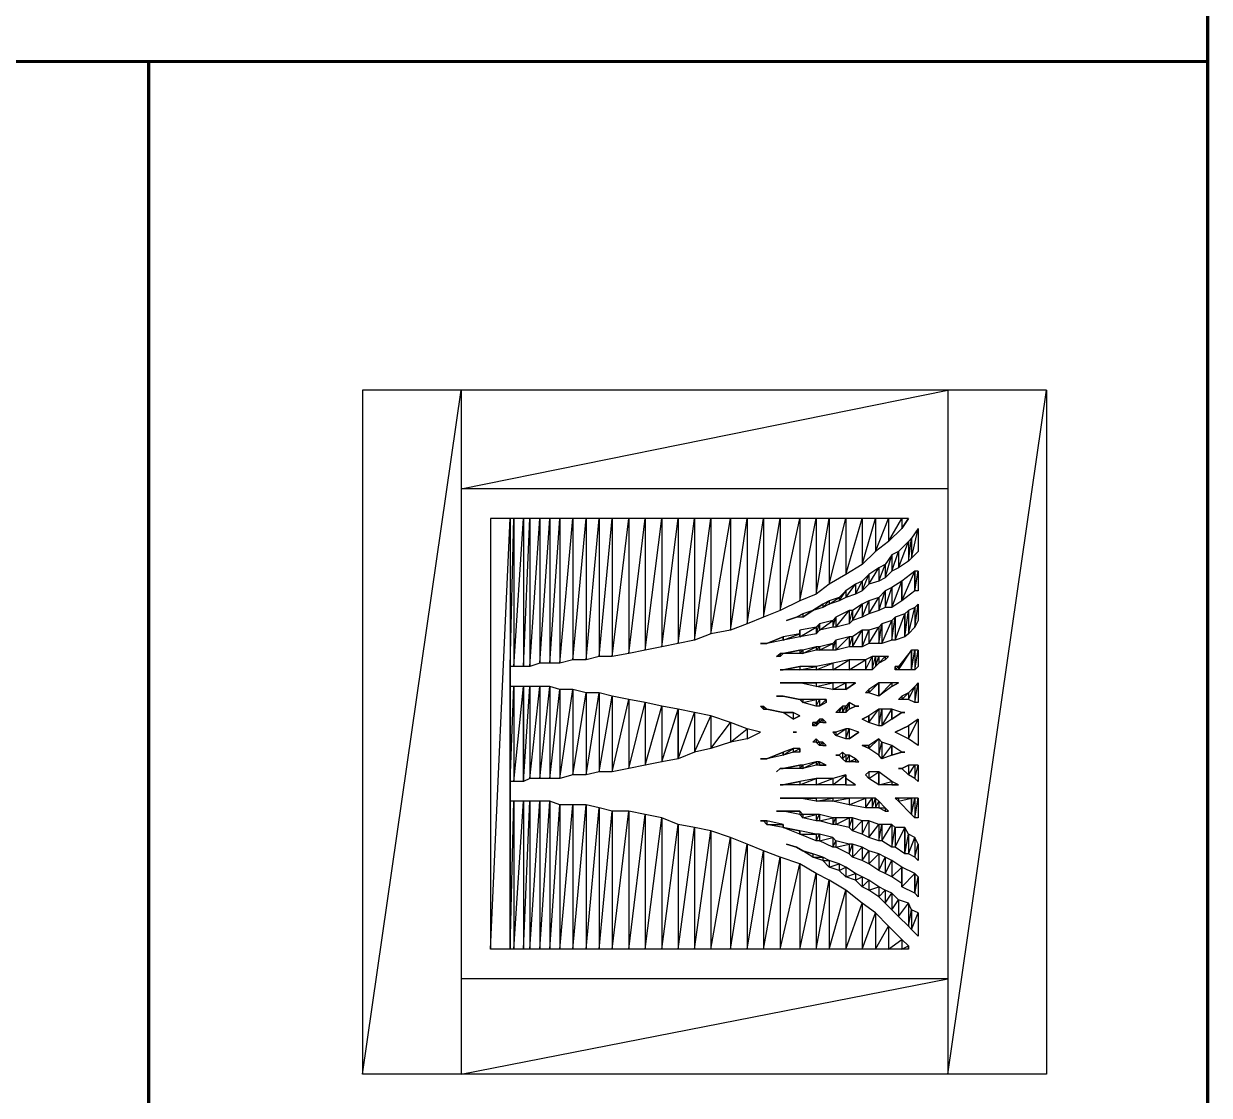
# Model space of a CAD drawing. Extents: x 0.1 to 11.6, y 0.2 to 16.4.
# Drawn here: x 0.9675 to 1.2679, y 2.178 to 2.4496 of the extents above; entities that cross this region are included whole.
import ezdxf

# ---------------------------------------------------------------- set-up
doc = ezdxf.new("R2010")
doc.units = 0
doc.header["$MEASUREMENT"] = 0

msp = doc.modelspace()

# ---------------------------------------------------------------- linework, layer by layer
at = {"color": 0, "const_width": 0.000833}
for points in [[(1.26752, 11.3108), (1.26752, 0.54834)], [(0.396647, 2.44), (1.26752, 2.44)], [(0.999186, 2.44), (0.999186, 0.54834)]]:
    msp.add_lwpolyline(points, dxfattribs=at)
at = {"color": 22}
for points in [[(1.07834, 2.35667), (1.05333, 2.35667), (1.05333, 2.18332)], [(1.07834, 2.35667), (1.07834, 2.18332), (1.05333, 2.18332)], [(1.20166, 2.35667), (1.07834, 2.35667), (1.07834, 2.33165)], [(1.20166, 2.35667), (1.20166, 2.33165), (1.07834, 2.33165)], [(1.22667, 2.35667), (1.20166, 2.35667), (1.20166, 2.18332)], [(1.22667, 2.35667), (1.22667, 2.18332), (1.20166, 2.18332)], [(1.20166, 2.20747), (1.07834, 2.20747), (1.07834, 2.18332)], [(1.20166, 2.20747), (1.20166, 2.18332), (1.07834, 2.18332)]]:
    msp.add_lwpolyline(points, close=True, dxfattribs=at)
at = {"color": 0}
for points in [[(1.09082, 2.32417), (1.08583, 2.32417), (1.08583, 2.215)], [(1.09082, 2.32417), (1.09082, 2.215), (1.08583, 2.215)], [(1.09169, 2.32417), (1.09082, 2.32417), (1.09082, 2.28668)], [(1.09169, 2.32417), (1.09169, 2.28668), (1.09082, 2.28668)], [(1.09418, 2.32417), (1.09169, 2.32417), (1.09169, 2.28668)], [(1.09418, 2.32417), (1.09418, 2.28668), (1.09169, 2.28668)], [(1.09581, 2.32417), (1.09418, 2.32417), (1.09418, 2.28668)], [(1.09581, 2.32417), (1.09581, 2.28668), (1.09418, 2.28668)], [(1.09831, 2.32417), (1.09581, 2.32417), (1.09581, 2.28668)], [(1.09831, 2.32417), (1.09831, 2.28749), (1.09581, 2.28668)], [(1.10086, 2.32417), (1.09831, 2.32417), (1.09831, 2.28749)], [(1.10086, 2.32417), (1.10086, 2.28749), (1.09831, 2.28749)], [(1.10335, 2.32417), (1.10086, 2.32417), (1.10086, 2.28749)], [(1.10335, 2.32417), (1.10335, 2.28749), (1.10086, 2.28749)], [(1.10666, 2.32417), (1.10335, 2.32417), (1.10335, 2.28749)], [(1.10666, 2.32417), (1.10666, 2.28831), (1.10335, 2.28749)], [(1.11003, 2.32417), (1.10666, 2.32417), (1.10666, 2.28831)], [(1.11003, 2.32417), (1.11003, 2.28831), (1.10666, 2.28831)], [(1.11334, 2.32417), (1.11003, 2.32417), (1.11003, 2.28831)], [(1.11334, 2.32417), (1.11334, 2.28917), (1.11003, 2.28831)], [(1.11664, 2.32417), (1.11334, 2.32417), (1.11334, 2.28917)], [(1.11664, 2.32417), (1.11664, 2.28917), (1.11334, 2.28917)], [(1.12082, 2.32417), (1.11664, 2.32417), (1.11664, 2.28917)], [(1.12082, 2.32417), (1.12082, 2.28999), (1.11664, 2.28917)], [(1.125, 2.32417), (1.12082, 2.32417), (1.12082, 2.28999)], [(1.125, 2.32417), (1.125, 2.29081), (1.12082, 2.28999)], [(1.12918, 2.32417), (1.125, 2.32417), (1.125, 2.29081)], [(1.12918, 2.32417), (1.12918, 2.29167), (1.125, 2.29081)], [(1.13336, 2.32417), (1.12918, 2.32417), (1.12918, 2.29167)], [(1.13336, 2.32417), (1.13336, 2.29249), (1.12918, 2.29167)], [(1.13748, 2.32417), (1.13336, 2.32417), (1.13336, 2.29249)], [(1.13748, 2.32417), (1.13748, 2.29329), (1.13336, 2.29249)], [(1.14166, 2.32417), (1.13748, 2.32417), (1.13748, 2.29329)], [(1.14166, 2.32417), (1.14166, 2.29497), (1.13748, 2.29329)], [(1.14665, 2.32417), (1.14166, 2.32417), (1.14166, 2.29497)], [(1.14665, 2.32417), (1.14665, 2.29585), (1.14166, 2.29497)], [(1.15082, 2.32417), (1.14665, 2.32417), (1.14665, 2.29585)], [(1.15082, 2.32417), (1.15082, 2.29747), (1.14665, 2.29585)], [(1.155, 2.32417), (1.15082, 2.32417), (1.15082, 2.29747)], [(1.155, 2.32417), (1.155, 2.29915), (1.15082, 2.29747)], [(1.15918, 2.32417), (1.155, 2.32417), (1.155, 2.29915)], [(1.15918, 2.32417), (1.15918, 2.30083), (1.155, 2.29915)], [(1.16417, 2.32417), (1.15918, 2.32417), (1.15918, 2.30083)], [(1.16417, 2.32417), (1.16417, 2.30333), (1.15918, 2.30083)], [(1.16835, 2.32417), (1.16417, 2.32417), (1.16417, 2.30333)], [(1.16835, 2.32417), (1.16835, 2.30496), (1.16417, 2.30333)], [(1.17166, 2.32417), (1.16835, 2.32417), (1.16835, 2.30496)], [(1.17166, 2.32417), (1.17166, 2.30751), (1.16835, 2.30496)], [(1.17584, 2.32417), (1.17166, 2.32417), (1.17166, 2.30751)], [(1.17584, 2.32417), (1.17584, 2.31), (1.17166, 2.30751)], [(1.18001, 2.32417), (1.17584, 2.32417), (1.17584, 2.31)], [(1.18001, 2.32417), (1.18001, 2.3125), (1.17584, 2.31)], [(1.18332, 2.32417), (1.18001, 2.32417), (1.18001, 2.3125)], [(1.18332, 2.32417), (1.18332, 2.31581), (1.18001, 2.3125)], [(1.18669, 2.32417), (1.18332, 2.32417), (1.18332, 2.31581)], [(1.18669, 2.32417), (1.18669, 2.31831), (1.18332, 2.31581)], [(1.19, 2.32417), (1.18669, 2.32417), (1.18669, 2.31831)], [(1.19, 2.32417), (1.19, 2.32167), (1.18669, 2.31831)], [(1.19168, 2.32417), (1.19, 2.32417), (1.19, 2.32167)], [(1.19168, 2.32417), (1.19, 2.32167)], [(1.19168, 2.32417), (1.19168, 2.32417)], [(1.19249, 2.31917), (1.19168, 2.31831), (1.19168, 2.31332)], [(1.19249, 2.31917), (1.19249, 2.31413), (1.19168, 2.31332)], [(1.19417, 2.32167), (1.19249, 2.31917), (1.19249, 2.31413)], [(1.19417, 2.32167), (1.19417, 2.31581), (1.19249, 2.31413)], [(1.19168, 2.31831), (1.18918, 2.31581), (1.18918, 2.31164)], [(1.19168, 2.31831), (1.19168, 2.31332), (1.18918, 2.31164)], [(1.1875, 2.315), (1.18582, 2.3125), (1.18582, 2.30914)], [(1.1875, 2.315), (1.1875, 2.31082), (1.18582, 2.30914)], [(1.18918, 2.31581), (1.1875, 2.315), (1.1875, 2.31082)], [(1.18918, 2.31581), (1.18918, 2.31164), (1.1875, 2.31082)], [(1.18419, 2.31164), (1.18164, 2.31), (1.18164, 2.30751)], [(1.18419, 2.31164), (1.18419, 2.30832), (1.18164, 2.30751)], [(1.18582, 2.3125), (1.18419, 2.31164), (1.18419, 2.30832)], [(1.18582, 2.3125), (1.18582, 2.30914), (1.18419, 2.30832)], [(1.19336, 2.31082), (1.19, 2.30832), (1.19, 2.30333)], [(1.19336, 2.31082), (1.19336, 2.30583), (1.19, 2.30333)], [(1.19417, 2.31082), (1.19336, 2.31082), (1.19336, 2.30583)], [(1.19417, 2.31082), (1.19417, 2.30583), (1.19336, 2.30583)], [(1.19336, 2.31082), (1.19336, 2.30583)], [(1.19336, 2.31082), (1.19336, 2.30583)], [(1.17833, 2.30751), (1.17584, 2.30583), (1.17584, 2.30414)], [(1.17833, 2.30751), (1.17833, 2.30496), (1.17584, 2.30414)], [(1.18001, 2.30832), (1.17833, 2.30751), (1.17833, 2.30496)], [(1.18001, 2.30832), (1.18001, 2.30583), (1.17833, 2.30496)], [(1.18164, 2.31), (1.18001, 2.30832), (1.18001, 2.30583)], [(1.18164, 2.31), (1.18164, 2.30751), (1.18001, 2.30583)], [(1.19, 2.30832), (1.1875, 2.30664), (1.1875, 2.30165)], [(1.19, 2.30832), (1.19, 2.30333), (1.1875, 2.30165)], [(1.19, 2.30832), (1.19, 2.30333)], [(1.19, 2.30832), (1.19, 2.30333)], [(1.17584, 2.30583), (1.17415, 2.30414), (1.17415, 2.30333)], [(1.17584, 2.30583), (1.17584, 2.30414), (1.17415, 2.30333)], [(1.18582, 2.30583), (1.18419, 2.30414), (1.18419, 2.30083)], [(1.18582, 2.30583), (1.18582, 2.30165), (1.18419, 2.30083)], [(1.1875, 2.30664), (1.18582, 2.30583), (1.18582, 2.30165)], [(1.1875, 2.30664), (1.1875, 2.30165), (1.18582, 2.30165)], [(1.16998, 2.30246), (1.16748, 2.30083)], [(1.16998, 2.30246), (1.16998, 2.30165), (1.16748, 2.30083)], [(1.17166, 2.30333), (1.16998, 2.30246), (1.16998, 2.30165)], [(1.17166, 2.30333), (1.17166, 2.30246), (1.16998, 2.30165)], [(1.17415, 2.30414), (1.17166, 2.30333), (1.17166, 2.30246)], [(1.17415, 2.30414), (1.17415, 2.30333), (1.17166, 2.30246)], [(1.18001, 2.30246), (1.17752, 2.30083), (1.17752, 2.29833)], [(1.18001, 2.30246), (1.18001, 2.29915), (1.17752, 2.29833)], [(1.18164, 2.30333), (1.18001, 2.30246), (1.18001, 2.29915)], [(1.18164, 2.30333), (1.18164, 2.29997), (1.18001, 2.29915)], [(1.18419, 2.30414), (1.18164, 2.30333), (1.18164, 2.29997)], [(1.18419, 2.30414), (1.18419, 2.30083), (1.18164, 2.29997)], [(1.19336, 2.30165), (1.19168, 2.30083), (1.19168, 2.29497)], [(1.19336, 2.30165), (1.19336, 2.29665), (1.19168, 2.29497)], [(1.19417, 2.30246), (1.19336, 2.30165), (1.19336, 2.29665)], [(1.19417, 2.30246), (1.19417, 2.29833), (1.19336, 2.29665)], [(1.16336, 2.29915), (1.16081, 2.29833)], [(1.16336, 2.29915), (1.16081, 2.29833)], [(1.16081, 2.29833), (1.16081, 2.29833)], [(1.16081, 2.29833), (1.16081, 2.29833)], [(1.16498, 2.29997), (1.16336, 2.29915)], [(1.16498, 2.29997), (1.16498, 2.29915), (1.16336, 2.29915)], [(1.16748, 2.30083), (1.16498, 2.29997), (1.16498, 2.29915)], [(1.16748, 2.30083), (1.16498, 2.29915)], [(1.17253, 2.29833), (1.16916, 2.29747), (1.16916, 2.29585)], [(1.17253, 2.29833), (1.17253, 2.29665), (1.16916, 2.29585)], [(1.17334, 2.29915), (1.17253, 2.29833), (1.17253, 2.29665)], [(1.17334, 2.29915), (1.17334, 2.29665), (1.17253, 2.29665)], [(1.17665, 2.30083), (1.17334, 2.29915), (1.17334, 2.29665)], [(1.17665, 2.30083), (1.17665, 2.29747), (1.17334, 2.29665)], [(1.17752, 2.30083), (1.17665, 2.30083), (1.17665, 2.29747)], [(1.17752, 2.30083), (1.17752, 2.29833), (1.17665, 2.29747)], [(1.1875, 2.29833), (1.185, 2.29747), (1.185, 2.29249)], [(1.1875, 2.29833), (1.1875, 2.29329), (1.185, 2.29249)], [(1.18831, 2.29915), (1.1875, 2.29833), (1.1875, 2.29329)], [(1.18831, 2.29915), (1.18831, 2.29329), (1.1875, 2.29329)], [(1.19081, 2.29997), (1.18831, 2.29915), (1.18831, 2.29329)], [(1.19081, 2.29997), (1.19081, 2.29417), (1.18831, 2.29329)], [(1.19168, 2.30083), (1.19081, 2.29997), (1.19081, 2.29417)], [(1.19168, 2.30083), (1.19168, 2.29497), (1.19081, 2.29417)], [(1.19081, 2.29997), (1.19081, 2.29417)], [(1.19081, 2.29997), (1.19081, 2.29417)], [(1.16835, 2.29665), (1.16417, 2.29585), (1.16417, 2.29417)], [(1.16835, 2.29665), (1.16835, 2.29497), (1.16417, 2.29417)], [(1.16417, 2.29585), (1.16417, 2.29417)], [(1.16417, 2.29585), (1.16417, 2.29417)], [(1.16916, 2.29747), (1.16835, 2.29665), (1.16835, 2.29497)], [(1.16916, 2.29747), (1.16916, 2.29585), (1.16835, 2.29497)], [(1.18001, 2.29585), (1.17752, 2.29417), (1.17752, 2.29167)], [(1.18001, 2.29585), (1.18001, 2.29167), (1.17752, 2.29167)], [(1.18164, 2.29585), (1.18001, 2.29585), (1.18001, 2.29167)], [(1.18164, 2.29585), (1.18164, 2.29249), (1.18001, 2.29167)], [(1.18419, 2.29665), (1.18164, 2.29585), (1.18164, 2.29249)], [(1.18419, 2.29665), (1.18419, 2.29249), (1.18164, 2.29249)], [(1.185, 2.29747), (1.18419, 2.29665), (1.18419, 2.29249)], [(1.185, 2.29747), (1.185, 2.29249), (1.18419, 2.29249)], [(1.155, 2.29249), (1.15419, 2.29249)], [(1.155, 2.29249), (1.15419, 2.29249)], [(1.15582, 2.29249), (1.155, 2.29249)], [(1.15582, 2.29249), (1.155, 2.29249)], [(1.15999, 2.29417), (1.15582, 2.29249)], [(1.15999, 2.29417), (1.15999, 2.29329), (1.15582, 2.29249)], [(1.16417, 2.29497), (1.15999, 2.29417), (1.15999, 2.29329)], [(1.16417, 2.29497), (1.16417, 2.29417), (1.15999, 2.29329)], [(1.15999, 2.29417), (1.15999, 2.29329)], [(1.15999, 2.29417), (1.15999, 2.29329)], [(1.17253, 2.29249), (1.16916, 2.29167), (1.16916, 2.29081)], [(1.17253, 2.29249), (1.17253, 2.29081), (1.16916, 2.29081)], [(1.17334, 2.29329), (1.17253, 2.29249), (1.17253, 2.29081)], [(1.17334, 2.29329), (1.17334, 2.29081), (1.17253, 2.29081)], [(1.17665, 2.29417), (1.17334, 2.29329), (1.17334, 2.29081)], [(1.17665, 2.29417), (1.17665, 2.29167), (1.17334, 2.29081)], [(1.17752, 2.29417), (1.17665, 2.29417), (1.17665, 2.29167)], [(1.17752, 2.29417), (1.17752, 2.29167), (1.17665, 2.29167)], [(1.15918, 2.28999), (1.15918, 2.28917), (1.15831, 2.28917)], [(1.15999, 2.28999), (1.15918, 2.28999), (1.15918, 2.28917)], [(1.15999, 2.28999), (1.15918, 2.28917)], [(1.15918, 2.28999), (1.15918, 2.28917)], [(1.15918, 2.28999), (1.15918, 2.28917)], [(1.16417, 2.29081), (1.15999, 2.28999)], [(1.16417, 2.29081), (1.16417, 2.28999), (1.15999, 2.28999)], [(1.16498, 2.29081), (1.16417, 2.29081), (1.16417, 2.28999)], [(1.16498, 2.29081), (1.16498, 2.28999), (1.16417, 2.28999)], [(1.16835, 2.29167), (1.16498, 2.29081), (1.16498, 2.28999)], [(1.16835, 2.29167), (1.16835, 2.29081), (1.16498, 2.28999)], [(1.16916, 2.29167), (1.16835, 2.29167), (1.16835, 2.29081)], [(1.16916, 2.29167), (1.16916, 2.29081), (1.16835, 2.29081)], [(1.18251, 2.28917), (1.18083, 2.28831), (1.18083, 2.28581)], [(1.18251, 2.28917), (1.18251, 2.28581), (1.18083, 2.28581)], [(1.18332, 2.28917), (1.18251, 2.28917), (1.18251, 2.28581)], [(1.18332, 2.28917), (1.18332, 2.28668), (1.18251, 2.28581)], [(1.18419, 2.28917), (1.18332, 2.28917), (1.18332, 2.28668)], [(1.18419, 2.28917), (1.18419, 2.28749), (1.18332, 2.28668)], [(1.18582, 2.28917), (1.18419, 2.28917), (1.18419, 2.28749)], [(1.18582, 2.28917), (1.18582, 2.28831), (1.18419, 2.28749)], [(1.18669, 2.28917), (1.18582, 2.28917), (1.18582, 2.28831)], [(1.19249, 2.29081), (1.18918, 2.28668), (1.18918, 2.28581)], [(1.19249, 2.29081), (1.19249, 2.28581), (1.18918, 2.28581)], [(1.19336, 2.29081), (1.19249, 2.29081), (1.19249, 2.28581)], [(1.19336, 2.29081), (1.19336, 2.28581), (1.19249, 2.28581)], [(1.19249, 2.29081), (1.19249, 2.28581)], [(1.19249, 2.29081), (1.19249, 2.28581)], [(1.19417, 2.29081), (1.19336, 2.29081), (1.19336, 2.28581)], [(1.19417, 2.29081), (1.19417, 2.28668), (1.19336, 2.28581)], [(1.09082, 2.28668), (1.09082, 2.28668)], [(1.09082, 2.28581), (1.09082, 2.28668), (1.09082, 2.2825)], [(1.16417, 2.28668), (1.15999, 2.28581)], [(1.16417, 2.28668), (1.16417, 2.28581), (1.15999, 2.28581)], [(1.16835, 2.28668), (1.16417, 2.28668), (1.16417, 2.28581)], [(1.16835, 2.28668), (1.16835, 2.28581), (1.16417, 2.28581)], [(1.17253, 2.28749), (1.16835, 2.28668), (1.16835, 2.28581)], [(1.17253, 2.28749), (1.17253, 2.28581), (1.16835, 2.28581)], [(1.17665, 2.28831), (1.17253, 2.28749), (1.17253, 2.28581)], [(1.17665, 2.28831), (1.17665, 2.28581), (1.17253, 2.28581)], [(1.18083, 2.28831), (1.17665, 2.28831), (1.17665, 2.28581)], [(1.18083, 2.28831), (1.18083, 2.28581), (1.17665, 2.28581)], [(1.18831, 2.28668), (1.18831, 2.28581)], [(1.18918, 2.28668), (1.18831, 2.28668), (1.18831, 2.28581)], [(1.18918, 2.28668), (1.18918, 2.28581), (1.18831, 2.28581)], [(1.09082, 2.285), (1.09082, 2.28581), (1.09082, 2.2825)], [(1.09082, 2.28581), (1.09082, 2.2825)], [(1.09082, 2.285), (1.09082, 2.2825)], [(1.15918, 2.28581), (1.15918, 2.28581)], [(1.15999, 2.28581), (1.15918, 2.28581)], [(1.15999, 2.28581), (1.15918, 2.28581)], [(1.09082, 2.2825), (1.09082, 2.28162)], [(1.09082, 2.2825), (1.09082, 2.28162)], [(1.09169, 2.28162), (1.09082, 2.28162), (1.09082, 2.25749)], [(1.09169, 2.28162), (1.09169, 2.25749), (1.09082, 2.25749)], [(1.09082, 2.28162), (1.09082, 2.25749)], [(1.09082, 2.28162), (1.09082, 2.25749)], [(1.09418, 2.28162), (1.09169, 2.28162), (1.09169, 2.25749)], [(1.09418, 2.28162), (1.09418, 2.25749), (1.09169, 2.25749)], [(1.09581, 2.28162), (1.09418, 2.28162), (1.09418, 2.25749)], [(1.09581, 2.28162), (1.09581, 2.25831), (1.09418, 2.25749)], [(1.09418, 2.28162), (1.09418, 2.25749)], [(1.09418, 2.28162), (1.09418, 2.25749)], [(1.09831, 2.28162), (1.09581, 2.28162), (1.09581, 2.25831)], [(1.09831, 2.28162), (1.09831, 2.25831), (1.09581, 2.25831)], [(1.10086, 2.28162), (1.09831, 2.28162), (1.09831, 2.25831)], [(1.10086, 2.28162), (1.10086, 2.25831), (1.09831, 2.25831)], [(1.10335, 2.28082), (1.10086, 2.28162), (1.10086, 2.25831)], [(1.10335, 2.28082), (1.10335, 2.25831), (1.10086, 2.25831)], [(1.10666, 2.28082), (1.10335, 2.28082), (1.10335, 2.25831)], [(1.10666, 2.28082), (1.10666, 2.25917), (1.10335, 2.25831)], [(1.11003, 2.28), (1.10666, 2.28082), (1.10666, 2.25917)], [(1.15918, 2.2825), (1.15918, 2.2825)], [(1.15999, 2.2825), (1.15918, 2.2825)], [(1.15999, 2.2825), (1.15918, 2.2825)], [(1.16417, 2.2825), (1.15999, 2.2825)], [(1.16417, 2.2825), (1.15999, 2.2825)], [(1.16835, 2.2825), (1.16417, 2.2825)], [(1.16835, 2.2825), (1.16835, 2.28162), (1.16417, 2.2825)], [(1.17253, 2.2825), (1.16835, 2.2825), (1.16835, 2.28162)], [(1.17253, 2.2825), (1.17253, 2.28082), (1.16835, 2.28162)], [(1.17584, 2.2825), (1.17253, 2.2825), (1.17253, 2.28082)], [(1.17584, 2.2825), (1.17584, 2.28082), (1.17253, 2.28082)], [(1.17833, 2.2825), (1.17584, 2.2825), (1.17584, 2.28082)], [(1.17833, 2.2825), (1.17584, 2.28082)], [(1.17584, 2.2825), (1.17584, 2.28082)], [(1.17584, 2.2825), (1.17584, 2.28082)], [(1.17833, 2.2825), (1.17833, 2.2825)], [(1.18164, 2.28082), (1.18164, 2.28), (1.18083, 2.28)], [(1.18419, 2.2825), (1.18164, 2.28082), (1.18164, 2.28)], [(1.18419, 2.2825), (1.18419, 2.27914), (1.18164, 2.28)], [(1.18164, 2.28082), (1.18164, 2.28)], [(1.18164, 2.28082), (1.18164, 2.28)], [(1.1875, 2.2825), (1.18419, 2.2825), (1.18419, 2.27914)], [(1.1875, 2.2825), (1.1875, 2.28162), (1.18419, 2.27914)], [(1.18419, 2.2825), (1.18419, 2.27914)], [(1.18419, 2.2825), (1.18419, 2.27914)], [(1.18918, 2.2825), (1.1875, 2.2825), (1.1875, 2.28162)], [(1.18918, 2.2825), (1.1875, 2.28162)], [(1.19336, 2.28162), (1.19168, 2.28), (1.19168, 2.27832)], [(1.19336, 2.28162), (1.19336, 2.2775), (1.19168, 2.27832)], [(1.19417, 2.2825), (1.19336, 2.28162), (1.19336, 2.2775)], [(1.19417, 2.2825), (1.19417, 2.2775), (1.19336, 2.2775)], [(1.11003, 2.28), (1.11003, 2.25917), (1.10666, 2.25917)], [(1.11334, 2.28), (1.11003, 2.28), (1.11003, 2.25917)], [(1.11334, 2.28), (1.11334, 2.25999), (1.11003, 2.25917)], [(1.11664, 2.27914), (1.11334, 2.28), (1.11334, 2.25999)], [(1.11664, 2.27914), (1.11664, 2.25999), (1.11334, 2.25999)], [(1.12082, 2.27832), (1.11664, 2.27914), (1.11664, 2.25999)], [(1.12082, 2.27832), (1.12082, 2.26079), (1.11664, 2.25999)], [(1.125, 2.2775), (1.12082, 2.27832), (1.12082, 2.26079)], [(1.125, 2.2775), (1.125, 2.26167), (1.12082, 2.26079)], [(1.12918, 2.27664), (1.125, 2.2775), (1.125, 2.26167)], [(1.15918, 2.27914), (1.15831, 2.27914)], [(1.15999, 2.27914), (1.15918, 2.27914)], [(1.15999, 2.27914), (1.15918, 2.27914)], [(1.15918, 2.27914), (1.15918, 2.27914)], [(1.15918, 2.27914), (1.15918, 2.27914)], [(1.16417, 2.27832), (1.15999, 2.27914)], [(1.16417, 2.27832), (1.15999, 2.27914)], [(1.16498, 2.27832), (1.16417, 2.27832)], [(1.16498, 2.27832), (1.16498, 2.2775), (1.16417, 2.27832)], [(1.16835, 2.27832), (1.16498, 2.27832), (1.16498, 2.2775)], [(1.16835, 2.27832), (1.16835, 2.27664), (1.16498, 2.2775)], [(1.16916, 2.27832), (1.16835, 2.27832), (1.16835, 2.27664)], [(1.16916, 2.27832), (1.16916, 2.27664), (1.16835, 2.27664)], [(1.17084, 2.27832), (1.16916, 2.27832), (1.16916, 2.27664)], [(1.17084, 2.27832), (1.17084, 2.2775), (1.16916, 2.27664)], [(1.17084, 2.2775), (1.17084, 2.27832)], [(1.17665, 2.2775), (1.17584, 2.27664), (1.17584, 2.27501)], [(1.17665, 2.2775), (1.17665, 2.27582), (1.17584, 2.27501)], [(1.17833, 2.27664), (1.17665, 2.2775), (1.17665, 2.27582)], [(1.19, 2.27914), (1.19, 2.27832), (1.18918, 2.27832)], [(1.19168, 2.28), (1.19, 2.27914), (1.19, 2.27832)], [(1.19168, 2.28), (1.19168, 2.27832), (1.19, 2.27832)], [(1.12918, 2.27664), (1.12918, 2.26247), (1.125, 2.26167)], [(1.13336, 2.27582), (1.12918, 2.27664), (1.12918, 2.26247)], [(1.13336, 2.27582), (1.13336, 2.26329), (1.12918, 2.26247)], [(1.13748, 2.27501), (1.13336, 2.27582), (1.13336, 2.26329)], [(1.13336, 2.27582), (1.13336, 2.26329)], [(1.13336, 2.27582), (1.13336, 2.26329)], [(1.13748, 2.27501), (1.13748, 2.26497), (1.13336, 2.26329)], [(1.14166, 2.27414), (1.13748, 2.27501), (1.13748, 2.26497)], [(1.14166, 2.27414), (1.14166, 2.26585), (1.13748, 2.26497)], [(1.14665, 2.27246), (1.14166, 2.27414), (1.14166, 2.26585)], [(1.155, 2.27664), (1.155, 2.27582), (1.15419, 2.27664)], [(1.15582, 2.27582), (1.155, 2.27664), (1.155, 2.27582)], [(1.155, 2.27664), (1.155, 2.27582)], [(1.155, 2.27664), (1.155, 2.27582)], [(1.15582, 2.27582), (1.155, 2.27582)], [(1.15999, 2.27501), (1.15582, 2.27582)], [(1.15999, 2.27501), (1.15582, 2.27582)], [(1.16249, 2.27501), (1.15999, 2.27501)], [(1.16249, 2.27501), (1.16249, 2.27333), (1.15999, 2.27501)], [(1.15999, 2.27501), (1.15999, 2.27501)], [(1.15999, 2.27501), (1.15999, 2.27501)], [(1.16417, 2.27414), (1.16249, 2.27501), (1.16249, 2.27333)], [(1.16417, 2.27414), (1.16249, 2.27333)], [(1.16417, 2.27414), (1.16417, 2.27414)], [(1.16417, 2.27414), (1.16417, 2.27414)], [(1.16417, 2.27414), (1.16417, 2.27414)], [(1.16417, 2.27414), (1.16417, 2.27414)], [(1.16417, 2.27414), (1.16417, 2.27414)], [(1.17415, 2.27582), (1.17415, 2.27501), (1.17334, 2.27501)], [(1.17502, 2.27664), (1.17415, 2.27582), (1.17415, 2.27501)], [(1.17502, 2.27664), (1.17502, 2.27501), (1.17415, 2.27501)], [(1.17584, 2.27664), (1.17502, 2.27664), (1.17502, 2.27501)], [(1.17584, 2.27664), (1.17584, 2.27501), (1.17502, 2.27501)], [(1.17833, 2.27664), (1.17665, 2.27582)], [(1.17914, 2.27664), (1.17833, 2.27664)], [(1.18164, 2.27414), (1.18001, 2.27333)], [(1.18164, 2.27414), (1.18164, 2.27246), (1.18001, 2.27333)], [(1.18419, 2.27582), (1.18164, 2.27414), (1.18164, 2.27246)], [(1.18419, 2.27582), (1.18419, 2.27165), (1.18164, 2.27246)], [(1.18164, 2.27414), (1.18164, 2.27246)], [(1.18164, 2.27414), (1.18164, 2.27246)], [(1.185, 2.27582), (1.18419, 2.27582), (1.18419, 2.27165)], [(1.185, 2.27582), (1.185, 2.27165), (1.18419, 2.27165)], [(1.1875, 2.27582), (1.185, 2.27582), (1.185, 2.27165)], [(1.1875, 2.27582), (1.1875, 2.27333), (1.185, 2.27165)], [(1.19, 2.27501), (1.1875, 2.27582), (1.1875, 2.27333)], [(1.1875, 2.27582), (1.1875, 2.27333)], [(1.1875, 2.27582), (1.1875, 2.27333)], [(1.19, 2.27501), (1.1875, 2.27333)], [(1.19081, 2.27501), (1.19, 2.27501)], [(1.14665, 2.27246), (1.14665, 2.26747), (1.14166, 2.26585)], [(1.15082, 2.27083), (1.14665, 2.27246), (1.14665, 2.26747)], [(1.16748, 2.27246), (1.16748, 2.27165)], [(1.16835, 2.27246), (1.16748, 2.27246), (1.16748, 2.27165)], [(1.16835, 2.27246), (1.16835, 2.27165), (1.16748, 2.27165)], [(1.16916, 2.27333), (1.16835, 2.27246), (1.16835, 2.27165)], [(1.16916, 2.27333), (1.16916, 2.27246), (1.16835, 2.27165)], [(1.16998, 2.27333), (1.16916, 2.27333), (1.16916, 2.27246)], [(1.16998, 2.27333), (1.16998, 2.27246), (1.16916, 2.27246)], [(1.17084, 2.27246), (1.16998, 2.27333), (1.16998, 2.27246)], [(1.18001, 2.27333), (1.18001, 2.27333)], [(1.19168, 2.27165), (1.18831, 2.26997)], [(1.19168, 2.27165), (1.19168, 2.26833), (1.18831, 2.26997)], [(1.19417, 2.27333), (1.19168, 2.27165), (1.19168, 2.26833)], [(1.19417, 2.27333), (1.19417, 2.26665), (1.19168, 2.26833)], [(1.15082, 2.27083), (1.15082, 2.26833), (1.14665, 2.26747)], [(1.15419, 2.26997), (1.15082, 2.27083), (1.15082, 2.26833)], [(1.16249, 2.26997), (1.16249, 2.26997)], [(1.16336, 2.26997), (1.16249, 2.26997)], [(1.16336, 2.26997), (1.16249, 2.26997)], [(1.16336, 2.26997), (1.16336, 2.26997)], [(1.16336, 2.26997), (1.16336, 2.26997)], [(1.16336, 2.26997), (1.16336, 2.26997)], [(1.16835, 2.26833), (1.16748, 2.26747)], [(1.16835, 2.26833), (1.16835, 2.26747), (1.16748, 2.26747)], [(1.16916, 2.26747), (1.16835, 2.26833), (1.16835, 2.26747)], [(1.17253, 2.26997), (1.17253, 2.26997)], [(1.17334, 2.26997), (1.17253, 2.26997)], [(1.17334, 2.26997), (1.17334, 2.26915), (1.17253, 2.26997)], [(1.17584, 2.27083), (1.17334, 2.26997), (1.17334, 2.26915)], [(1.17584, 2.27083), (1.17584, 2.26833), (1.17334, 2.26915)], [(1.17665, 2.27083), (1.17584, 2.27083), (1.17584, 2.26833)], [(1.17665, 2.27083), (1.17665, 2.26833), (1.17584, 2.26833)], [(1.17914, 2.26997), (1.17665, 2.27083), (1.17665, 2.26833)], [(1.17914, 2.26997), (1.17665, 2.26833)], [(1.17914, 2.26997), (1.17914, 2.26997)], [(1.18419, 2.26833), (1.18164, 2.26665), (1.18164, 2.26585)], [(1.18419, 2.26833), (1.18419, 2.26417), (1.18164, 2.26585)], [(1.185, 2.26747), (1.18419, 2.26833), (1.18419, 2.26417)], [(1.18831, 2.26997), (1.18831, 2.26997)], [(1.16249, 2.26585), (1.15999, 2.26497), (1.15999, 2.26417)], [(1.16249, 2.26585), (1.16249, 2.26497), (1.15999, 2.26417)], [(1.16417, 2.26585), (1.16249, 2.26585), (1.16249, 2.26497)], [(1.16417, 2.26585), (1.16417, 2.26497), (1.16249, 2.26497)], [(1.16417, 2.26497), (1.16417, 2.26585)], [(1.16417, 2.26585), (1.16417, 2.26497)], [(1.16417, 2.26585), (1.16417, 2.26497)], [(1.16748, 2.26747), (1.16748, 2.26747)], [(1.16916, 2.26747), (1.16916, 2.26665), (1.16835, 2.26747)], [(1.16998, 2.26747), (1.16916, 2.26747), (1.16916, 2.26665)], [(1.16998, 2.26747), (1.16998, 2.26665), (1.16916, 2.26665)], [(1.17084, 2.26665), (1.16998, 2.26747), (1.16998, 2.26665)], [(1.18001, 2.26665), (1.18001, 2.26665)], [(1.18164, 2.26665), (1.18001, 2.26665)], [(1.18164, 2.26665), (1.18164, 2.26585), (1.18001, 2.26665)], [(1.18164, 2.26665), (1.18164, 2.26585)], [(1.18164, 2.26665), (1.18164, 2.26585)], [(1.185, 2.26747), (1.185, 2.26329), (1.18419, 2.26417)], [(1.1875, 2.26665), (1.185, 2.26747), (1.185, 2.26329)], [(1.1875, 2.26665), (1.1875, 2.26417), (1.185, 2.26329)], [(1.19, 2.26497), (1.1875, 2.26665), (1.1875, 2.26417)], [(1.1875, 2.26665), (1.1875, 2.26417)], [(1.1875, 2.26665), (1.1875, 2.26417)], [(1.155, 2.26329), (1.15419, 2.26329)], [(1.155, 2.26329), (1.15419, 2.26329)], [(1.15582, 2.26329), (1.155, 2.26329)], [(1.15582, 2.26329), (1.155, 2.26329)], [(1.15999, 2.26497), (1.15582, 2.26329)], [(1.15999, 2.26497), (1.15999, 2.26417), (1.15582, 2.26329)], [(1.15999, 2.26497), (1.15999, 2.26417)], [(1.15999, 2.26497), (1.15999, 2.26417)], [(1.16417, 2.26497), (1.16417, 2.26497)], [(1.16417, 2.26497), (1.16417, 2.26497)], [(1.16835, 2.26247), (1.16498, 2.26167), (1.16498, 2.26079)], [(1.16835, 2.26247), (1.16835, 2.26167), (1.16498, 2.26079)], [(1.16916, 2.26247), (1.16835, 2.26247), (1.16835, 2.26167)], [(1.16916, 2.26247), (1.16916, 2.26167), (1.16835, 2.26167)], [(1.17084, 2.26167), (1.16916, 2.26247), (1.16916, 2.26167)], [(1.17415, 2.26417), (1.17334, 2.26417)], [(1.17502, 2.26497), (1.17415, 2.26417)], [(1.17502, 2.26497), (1.17502, 2.26329), (1.17415, 2.26417)], [(1.17584, 2.26417), (1.17502, 2.26497), (1.17502, 2.26329)], [(1.17584, 2.26417), (1.17584, 2.26247), (1.17502, 2.26329)], [(1.17665, 2.26417), (1.17584, 2.26417), (1.17584, 2.26247)], [(1.17665, 2.26417), (1.17665, 2.26247), (1.17584, 2.26247)], [(1.17833, 2.26329), (1.17665, 2.26417), (1.17665, 2.26247)], [(1.17833, 2.26329), (1.17833, 2.26247), (1.17665, 2.26247)], [(1.17914, 2.26247), (1.17833, 2.26335), (1.17833, 2.26247)], [(1.19, 2.26497), (1.1875, 2.26417)], [(1.19081, 2.26497), (1.19, 2.26497)], [(1.15918, 2.26079), (1.15831, 2.25999)], [(1.15999, 2.26079), (1.15918, 2.26079)], [(1.15999, 2.26079), (1.15918, 2.26079)], [(1.15918, 2.26079), (1.15918, 2.26079)], [(1.15918, 2.26079), (1.15918, 2.26079)], [(1.16417, 2.26167), (1.15999, 2.26079)], [(1.16417, 2.26167), (1.16417, 2.26079), (1.15999, 2.26079)], [(1.16498, 2.26167), (1.16417, 2.26167), (1.16417, 2.26079)], [(1.16498, 2.26167), (1.16498, 2.26079), (1.16417, 2.26079)], [(1.17084, 2.26167), (1.16916, 2.26167)], [(1.17084, 2.26167), (1.17084, 2.26167)], [(1.17584, 2.25917), (1.17253, 2.25831), (1.17253, 2.25667)], [(1.17584, 2.25917), (1.17584, 2.25667), (1.17253, 2.25667)], [(1.17584, 2.25831), (1.17584, 2.25917), (1.17584, 2.25667)], [(1.18164, 2.25999), (1.18083, 2.25917)], [(1.18164, 2.25999), (1.18164, 2.25831), (1.18083, 2.25917)], [(1.18419, 2.25999), (1.18164, 2.25999), (1.18164, 2.25831)], [(1.18419, 2.25999), (1.18419, 2.25667), (1.18164, 2.25831)], [(1.1875, 2.25749), (1.18419, 2.25999), (1.18419, 2.25667)], [(1.18419, 2.25999), (1.18419, 2.25667)], [(1.18419, 2.25999), (1.18419, 2.25667)], [(1.19, 2.26079), (1.18918, 2.26079)], [(1.19, 2.26079), (1.18918, 2.26079)], [(1.19168, 2.26167), (1.19, 2.26079)], [(1.19168, 2.26167), (1.19168, 2.25917), (1.19, 2.26079)], [(1.19336, 2.26167), (1.19168, 2.26167), (1.19168, 2.25917)], [(1.19336, 2.26167), (1.19336, 2.25831), (1.19168, 2.25917)], [(1.19417, 2.26167), (1.19336, 2.26167), (1.19336, 2.25831)], [(1.19417, 2.26167), (1.19417, 2.25749), (1.19336, 2.25831)], [(1.09082, 2.25581), (1.09082, 2.25749), (1.09082, 2.25331)], [(1.09082, 2.25749), (1.09082, 2.25749)], [(1.09082, 2.25749), (1.09082, 2.25749)], [(1.15999, 2.25667), (1.15918, 2.25667)], [(1.16417, 2.25749), (1.15999, 2.25667)], [(1.16417, 2.25749), (1.16417, 2.25667), (1.15999, 2.25667)], [(1.16835, 2.25831), (1.16417, 2.25749), (1.16417, 2.25667)], [(1.16835, 2.25831), (1.16835, 2.25667), (1.16417, 2.25667)], [(1.17253, 2.25831), (1.16835, 2.25831), (1.16835, 2.25667)], [(1.17253, 2.25831), (1.17253, 2.25667), (1.16835, 2.25667)], [(1.17833, 2.25667), (1.17584, 2.25831), (1.17584, 2.25667)], [(1.17584, 2.25831), (1.17584, 2.25667)], [(1.1875, 2.25749), (1.1875, 2.25667), (1.18419, 2.25667)], [(1.18918, 2.25667), (1.1875, 2.25749), (1.1875, 2.25667)], [(1.18918, 2.25667), (1.1875, 2.25667)], [(1.09082, 2.25581), (1.09082, 2.25331)], [(1.09082, 2.25331), (1.09082, 2.2525)], [(1.15918, 2.25331), (1.15918, 2.25331)], [(1.15999, 2.25331), (1.15918, 2.25331)], [(1.15999, 2.25331), (1.15918, 2.25331)], [(1.16417, 2.25331), (1.15999, 2.25331)], [(1.16417, 2.25331), (1.15999, 2.25331)], [(1.16835, 2.25331), (1.16417, 2.25331)], [(1.16835, 2.25331), (1.16835, 2.2525), (1.16417, 2.25331)], [(1.17253, 2.25331), (1.16835, 2.25331), (1.16835, 2.2525)], [(1.17253, 2.25331), (1.17253, 2.2525), (1.16835, 2.2525)], [(1.17665, 2.25331), (1.17253, 2.25331), (1.17253, 2.2525)], [(1.17665, 2.25331), (1.17665, 2.25163), (1.17253, 2.2525)], [(1.18083, 2.25331), (1.17665, 2.25331), (1.17665, 2.25163)], [(1.18083, 2.25331), (1.18083, 2.25082), (1.17665, 2.25163)], [(1.18251, 2.25331), (1.18083, 2.25331), (1.18083, 2.25082)], [(1.18251, 2.25331), (1.18251, 2.25082), (1.18083, 2.25082)], [(1.18332, 2.25331), (1.18251, 2.25331), (1.18251, 2.25082)], [(1.18332, 2.25331), (1.18332, 2.25082), (1.18251, 2.25082)], [(1.18419, 2.2525), (1.18332, 2.25331), (1.18332, 2.25082)], [(1.18831, 2.25331), (1.18831, 2.25331)], [(1.18918, 2.25331), (1.18831, 2.25331)], [(1.18918, 2.25331), (1.18918, 2.2525), (1.18831, 2.25331)], [(1.19249, 2.25331), (1.18918, 2.25331), (1.18918, 2.2525)], [(1.19249, 2.25331), (1.19249, 2.24914), (1.18918, 2.2525)], [(1.19336, 2.25331), (1.19249, 2.25331), (1.19249, 2.24914)], [(1.19336, 2.25331), (1.19336, 2.24832), (1.19249, 2.24914)], [(1.19249, 2.25331), (1.19249, 2.24914)], [(1.19249, 2.25331), (1.19249, 2.24914)], [(1.19417, 2.25331), (1.19336, 2.25331), (1.19336, 2.24832)], [(1.19417, 2.25331), (1.19417, 2.24832), (1.19336, 2.24832)], [(1.09169, 2.2525), (1.09082, 2.2525), (1.09082, 2.215)], [(1.09169, 2.2525), (1.09169, 2.215), (1.09082, 2.215)], [(1.09082, 2.2525), (1.09082, 2.215)], [(1.09082, 2.2525), (1.09082, 2.215)], [(1.09418, 2.2525), (1.09169, 2.2525), (1.09169, 2.215)], [(1.09418, 2.2525), (1.09418, 2.215), (1.09169, 2.215)], [(1.09581, 2.2525), (1.09418, 2.2525), (1.09418, 2.215)], [(1.09581, 2.2525), (1.09581, 2.215), (1.09418, 2.215)], [(1.09831, 2.2525), (1.09581, 2.2525), (1.09581, 2.215)], [(1.09831, 2.2525), (1.09831, 2.215), (1.09581, 2.215)], [(1.10086, 2.2525), (1.09831, 2.2525), (1.09831, 2.215)], [(1.10086, 2.2525), (1.10086, 2.215), (1.09831, 2.215)], [(1.10335, 2.25163), (1.10086, 2.2525), (1.10086, 2.215)], [(1.10335, 2.25163), (1.10335, 2.215), (1.10086, 2.215)], [(1.10666, 2.25163), (1.10335, 2.25163), (1.10335, 2.215)], [(1.10666, 2.25163), (1.10666, 2.215), (1.10335, 2.215)], [(1.11003, 2.25163), (1.10666, 2.25163), (1.10666, 2.215)], [(1.11003, 2.25163), (1.11003, 2.215), (1.10666, 2.215)], [(1.11334, 2.25082), (1.11003, 2.25163), (1.11003, 2.215)], [(1.11334, 2.25082), (1.11334, 2.215), (1.11003, 2.215)], [(1.11664, 2.25), (1.11334, 2.25082), (1.11334, 2.215)], [(1.18419, 2.2525), (1.18419, 2.25082), (1.18332, 2.25082)], [(1.18582, 2.25082), (1.18419, 2.2525), (1.18419, 2.25082)], [(1.18582, 2.25082), (1.18582, 2.25), (1.18419, 2.25082)], [(1.18669, 2.25), (1.18582, 2.25082), (1.18582, 2.25)], [(1.11664, 2.25), (1.11664, 2.215), (1.11334, 2.215)], [(1.12082, 2.25), (1.11664, 2.25), (1.11664, 2.215)], [(1.12082, 2.25), (1.12082, 2.215), (1.11664, 2.215)], [(1.125, 2.24914), (1.12082, 2.25), (1.12082, 2.215)], [(1.125, 2.24914), (1.125, 2.215), (1.12082, 2.215)], [(1.12918, 2.24832), (1.125, 2.24914), (1.125, 2.215)], [(1.12918, 2.24832), (1.12918, 2.215), (1.125, 2.215)], [(1.13336, 2.24664), (1.12918, 2.24832), (1.12918, 2.215)], [(1.155, 2.2475), (1.15419, 2.2475)], [(1.155, 2.2475), (1.15419, 2.2475)], [(1.15582, 2.2475), (1.155, 2.2475)], [(1.15582, 2.2475), (1.15582, 2.24664), (1.155, 2.2475)], [(1.15999, 2.24664), (1.15582, 2.2475), (1.15582, 2.24664)], [(1.15918, 2.25), (1.15831, 2.25)], [(1.15999, 2.25), (1.15918, 2.25)], [(1.15999, 2.25), (1.15918, 2.25)], [(1.15918, 2.25), (1.15918, 2.25)], [(1.15918, 2.25), (1.15918, 2.25)], [(1.16417, 2.25), (1.15999, 2.25)], [(1.16417, 2.25), (1.16417, 2.24914), (1.15999, 2.25)], [(1.16498, 2.24914), (1.16417, 2.25), (1.16417, 2.24914)], [(1.16498, 2.24914), (1.16498, 2.24832), (1.16417, 2.24914)], [(1.16835, 2.24914), (1.16498, 2.24914), (1.16498, 2.24832)], [(1.16835, 2.24914), (1.16835, 2.2475), (1.16498, 2.24832)], [(1.16916, 2.24914), (1.16835, 2.24914), (1.16835, 2.2475)], [(1.16916, 2.24914), (1.16916, 2.2475), (1.16835, 2.2475)], [(1.17253, 2.24832), (1.16916, 2.24914), (1.16916, 2.2475)], [(1.17253, 2.24832), (1.17253, 2.24664), (1.16916, 2.2475)], [(1.17334, 2.24832), (1.17253, 2.24832), (1.17253, 2.24664)], [(1.17334, 2.24832), (1.17334, 2.24664), (1.17253, 2.24664)], [(1.17665, 2.24832), (1.17334, 2.24832), (1.17334, 2.24664)], [(1.17665, 2.24832), (1.17665, 2.24582), (1.17334, 2.24664)], [(1.17752, 2.24832), (1.17665, 2.24832), (1.17665, 2.24582)], [(1.17752, 2.24832), (1.17752, 2.24501), (1.17665, 2.24582)], [(1.18001, 2.2475), (1.17752, 2.24832), (1.17752, 2.24501)], [(1.18001, 2.2475), (1.18001, 2.24414), (1.17752, 2.24501)], [(1.18164, 2.2475), (1.18001, 2.2475), (1.18001, 2.24414)], [(1.18164, 2.2475), (1.18164, 2.24333), (1.18001, 2.24414)], [(1.18419, 2.24664), (1.18164, 2.2475), (1.18164, 2.24333)], [(1.13336, 2.24664), (1.13336, 2.215), (1.12918, 2.215)], [(1.13748, 2.24582), (1.13336, 2.24664), (1.13336, 2.215)], [(1.13748, 2.24582), (1.13748, 2.215), (1.13336, 2.215)], [(1.14166, 2.24501), (1.13748, 2.24582), (1.13748, 2.215)], [(1.14166, 2.24501), (1.14166, 2.215), (1.13748, 2.215)], [(1.14665, 2.24333), (1.14166, 2.24501), (1.14166, 2.215)], [(1.15999, 2.24664), (1.15999, 2.24582), (1.15582, 2.24664)], [(1.15999, 2.24582), (1.15999, 2.24664)], [(1.16417, 2.24501), (1.15999, 2.24582)], [(1.16417, 2.24501), (1.16417, 2.24414), (1.15999, 2.24582)], [(1.15999, 2.24582), (1.15999, 2.24582)], [(1.16835, 2.24414), (1.16417, 2.24501), (1.16417, 2.24414)], [(1.16417, 2.24501), (1.16417, 2.24414)], [(1.16417, 2.24501), (1.16417, 2.24414)], [(1.16835, 2.24414), (1.16835, 2.24246), (1.16417, 2.24414)], [(1.16916, 2.24414), (1.16835, 2.24414), (1.16835, 2.24246)], [(1.16916, 2.24414), (1.16916, 2.24246), (1.16835, 2.24246)], [(1.17253, 2.24333), (1.16916, 2.24414), (1.16916, 2.24246)], [(1.18419, 2.24664), (1.18419, 2.24246), (1.18164, 2.24333)], [(1.185, 2.24664), (1.18419, 2.24664), (1.18419, 2.24246)], [(1.185, 2.24664), (1.185, 2.24246), (1.18419, 2.24246)], [(1.1875, 2.24664), (1.185, 2.24664), (1.185, 2.24246)], [(1.1875, 2.24664), (1.1875, 2.24083), (1.185, 2.24246)], [(1.18831, 2.24582), (1.1875, 2.24664), (1.1875, 2.24083)], [(1.18831, 2.24582), (1.18831, 2.24083), (1.1875, 2.24083)], [(1.19081, 2.24582), (1.18831, 2.24582), (1.18831, 2.24083)], [(1.19081, 2.24582), (1.19081, 2.23915), (1.18831, 2.24083)], [(1.19168, 2.24414), (1.19081, 2.24582), (1.19081, 2.23915)], [(1.19081, 2.24582), (1.19081, 2.23915)], [(1.19081, 2.24582), (1.19081, 2.23915)], [(1.19168, 2.24414), (1.19168, 2.23915), (1.19081, 2.23915)], [(1.19336, 2.24333), (1.19168, 2.24414), (1.19168, 2.23915)], [(1.14665, 2.24333), (1.14665, 2.215), (1.14166, 2.215)], [(1.15082, 2.24164), (1.14665, 2.24333), (1.14665, 2.215)], [(1.15082, 2.24164), (1.15082, 2.215), (1.14665, 2.215)], [(1.155, 2.23996), (1.15082, 2.24164), (1.15082, 2.215)], [(1.16336, 2.24083), (1.16081, 2.24164)], [(1.16336, 2.24083), (1.16081, 2.24164)], [(1.16081, 2.24164), (1.16081, 2.24164)], [(1.17253, 2.24333), (1.17253, 2.24083), (1.16916, 2.24246)], [(1.17334, 2.24246), (1.17253, 2.24333), (1.17253, 2.24083)], [(1.17334, 2.24246), (1.17334, 2.24083), (1.17253, 2.24083)], [(1.17665, 2.24164), (1.17334, 2.24251), (1.17334, 2.24083)], [(1.17665, 2.24164), (1.17665, 2.23915), (1.17334, 2.24083)], [(1.17752, 2.24164), (1.17665, 2.24164), (1.17665, 2.23915)], [(1.17752, 2.24164), (1.17752, 2.23833), (1.17665, 2.23915)], [(1.18001, 2.24083), (1.17752, 2.24164), (1.17752, 2.23833)], [(1.19336, 2.24333), (1.19336, 2.23833), (1.19168, 2.23915)], [(1.19417, 2.24164), (1.19336, 2.24333), (1.19336, 2.23833)], [(1.19417, 2.24164), (1.19417, 2.23747), (1.19336, 2.23833)], [(1.155, 2.23996), (1.155, 2.215), (1.15082, 2.215)], [(1.15918, 2.23833), (1.155, 2.23996), (1.155, 2.215)], [(1.15918, 2.23833), (1.15918, 2.215), (1.155, 2.215)], [(1.16417, 2.23665), (1.15918, 2.23833), (1.15918, 2.215)], [(1.16498, 2.23996), (1.16336, 2.24083)], [(1.16498, 2.23996), (1.16336, 2.24083)], [(1.16748, 2.23915), (1.16498, 2.23996)], [(1.16748, 2.23915), (1.16748, 2.23833), (1.16498, 2.23996)], [(1.16998, 2.23833), (1.16748, 2.23915), (1.16748, 2.23833)], [(1.16998, 2.23833), (1.16998, 2.23747), (1.16748, 2.23833)], [(1.17166, 2.23747), (1.16998, 2.23833), (1.16998, 2.23747)], [(1.18001, 2.24083), (1.18001, 2.23747), (1.17752, 2.23833)], [(1.18164, 2.23996), (1.18001, 2.24083), (1.18001, 2.23747)], [(1.18164, 2.23996), (1.18164, 2.23665), (1.18001, 2.23747)], [(1.18419, 2.23915), (1.18164, 2.23996), (1.18164, 2.23665)], [(1.18419, 2.23915), (1.18419, 2.23497), (1.18164, 2.23665)], [(1.18582, 2.23833), (1.18419, 2.23915), (1.18419, 2.23497)], [(1.18582, 2.23833), (1.18582, 2.23415), (1.18419, 2.23497)], [(1.1875, 2.23747), (1.18582, 2.23833), (1.18582, 2.23415)], [(1.16417, 2.23665), (1.16417, 2.215), (1.15918, 2.215)], [(1.16835, 2.23415), (1.16417, 2.23665), (1.16417, 2.215)], [(1.17166, 2.23747), (1.17166, 2.23583), (1.16998, 2.23747)], [(1.17415, 2.23665), (1.17166, 2.23747), (1.17166, 2.23583)], [(1.17415, 2.23665), (1.17415, 2.23497), (1.17166, 2.23583)], [(1.17584, 2.23583), (1.17415, 2.23665), (1.17415, 2.23497)], [(1.17584, 2.23583), (1.17584, 2.23335), (1.17415, 2.23497)], [(1.17833, 2.23415), (1.17584, 2.23583), (1.17584, 2.23335)], [(1.1875, 2.23747), (1.1875, 2.23335), (1.18582, 2.23415)], [(1.19, 2.23583), (1.1875, 2.23747), (1.1875, 2.23335)], [(1.19, 2.23583), (1.19, 2.23167), (1.1875, 2.23335)], [(1.19336, 2.23415), (1.19, 2.23583), (1.19, 2.23079)], [(1.19, 2.23583), (1.19, 2.23167)], [(1.19, 2.23583), (1.19, 2.23079), (1.19, 2.23167)], [(1.16835, 2.23415), (1.16835, 2.215), (1.16417, 2.215)], [(1.17166, 2.23247), (1.16835, 2.23415), (1.16835, 2.215)], [(1.17166, 2.23247), (1.17166, 2.215), (1.16835, 2.215)], [(1.17584, 2.22999), (1.17166, 2.23247), (1.17166, 2.215)], [(1.17833, 2.23415), (1.17833, 2.23247), (1.17584, 2.23335)], [(1.18001, 2.23335), (1.17833, 2.23415), (1.17833, 2.23247)], [(1.18001, 2.23335), (1.18001, 2.23079), (1.17833, 2.23247)], [(1.18164, 2.23247), (1.18001, 2.23335), (1.18001, 2.23079)], [(1.18164, 2.23247), (1.18164, 2.22999), (1.18001, 2.23079)], [(1.18419, 2.23079), (1.18164, 2.23247), (1.18164, 2.22999)], [(1.19336, 2.23415), (1.19336, 2.22917), (1.19, 2.23079)], [(1.19417, 2.23335), (1.19336, 2.23415), (1.19336, 2.22917)], [(1.19336, 2.23415), (1.19336, 2.22917)], [(1.19336, 2.23415), (1.19336, 2.22917)], [(1.19417, 2.23335), (1.19417, 2.22831), (1.19336, 2.22917)], [(1.17584, 2.22999), (1.17584, 2.215), (1.17166, 2.215)], [(1.18001, 2.22667), (1.17584, 2.22999), (1.17584, 2.215)], [(1.18419, 2.23079), (1.18419, 2.22831), (1.18164, 2.22999)], [(1.18582, 2.22999), (1.18419, 2.23079), (1.18419, 2.22831)], [(1.18582, 2.22999), (1.18582, 2.22667), (1.18419, 2.22831)], [(1.1875, 2.22917), (1.18582, 2.22999), (1.18582, 2.22667)], [(1.1875, 2.22917), (1.1875, 2.22499), (1.18582, 2.22667)], [(1.18918, 2.22749), (1.1875, 2.22917), (1.1875, 2.22499)], [(1.18001, 2.22667), (1.18001, 2.215), (1.17584, 2.215)], [(1.18332, 2.22418), (1.18001, 2.22667), (1.18001, 2.215)], [(1.18918, 2.22749), (1.18918, 2.22331), (1.1875, 2.22499)], [(1.19168, 2.22667), (1.18918, 2.22749), (1.18918, 2.22331)], [(1.19168, 2.22667), (1.19168, 2.22081), (1.18918, 2.22331)], [(1.19249, 2.22499), (1.19168, 2.22667), (1.19168, 2.22081)], [(1.18332, 2.22418), (1.18332, 2.215), (1.18001, 2.215)], [(1.18669, 2.22081), (1.18332, 2.22418), (1.18332, 2.215)], [(1.19249, 2.22499), (1.19249, 2.22), (1.19168, 2.22081)], [(1.19417, 2.22418), (1.19249, 2.22499), (1.19249, 2.22)], [(1.19417, 2.22418), (1.19417, 2.21832), (1.19249, 2.22)], [(1.18669, 2.22081), (1.18669, 2.215), (1.18332, 2.215)], [(1.19, 2.2175), (1.18669, 2.22081), (1.18669, 2.215)], [(1.19, 2.2175), (1.19, 2.215), (1.18669, 2.215)], [(1.19168, 2.21582), (1.19, 2.2175), (1.19, 2.215)], [(1.19168, 2.21582), (1.19168, 2.215), (1.19, 2.215)], [(1.19168, 2.215), (1.19168, 2.21582)]]:
    msp.add_lwpolyline(points, close=True, dxfattribs=at)

doc.saveas('drawing.dxf')
